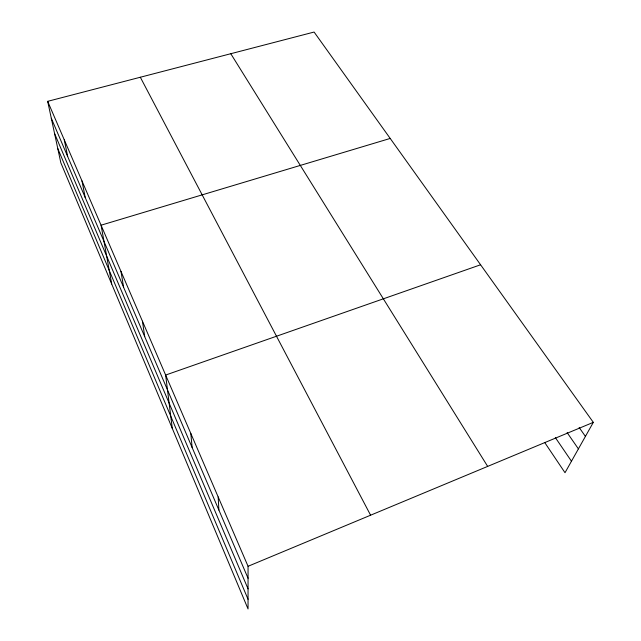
<?xml version="1.0" encoding="UTF-8"?>
<svg xmlns="http://www.w3.org/2000/svg" width="641" height="641" viewBox="0 0 641 641"><rect width="100%" height="100%" fill="white"/><g stroke="black" fill="none" stroke-linecap="round" stroke-linejoin="round"><path stroke-width="0.96" d="M47.682 101.334L248.059 566.291L248.043 608.95L60.823 162.758L47.682 101.334L314.098 32.05L593.318 422.355L565.009 472.713L544.65 442.41M248.059 566.291L593.318 422.355M480.582 264.781L165.642 375.049L172.261 428.348M390.209 138.44L101.07 225.199L111.702 284.011M579.144 427.475L585.417 436.401M567.133 432.611L578.398 448.892M555.33 437.555L571.468 461.224M230.784 53.716L487.665 466.4M140.331 77.241L370.594 515.204M51.304 118.248L248.059 578.27M54.549 133.432L248.051 588.871M57.786 148.552L248.043 599.287M64.252 139.762L67.682 156.532M82 180.946L85.205 197.516M120.981 271.407L123.617 287.328M142.446 321.213L144.722 336.661M190.802 433.42L192.132 447.514M218.172 496.927L218.893 510.084"/></g></svg>
